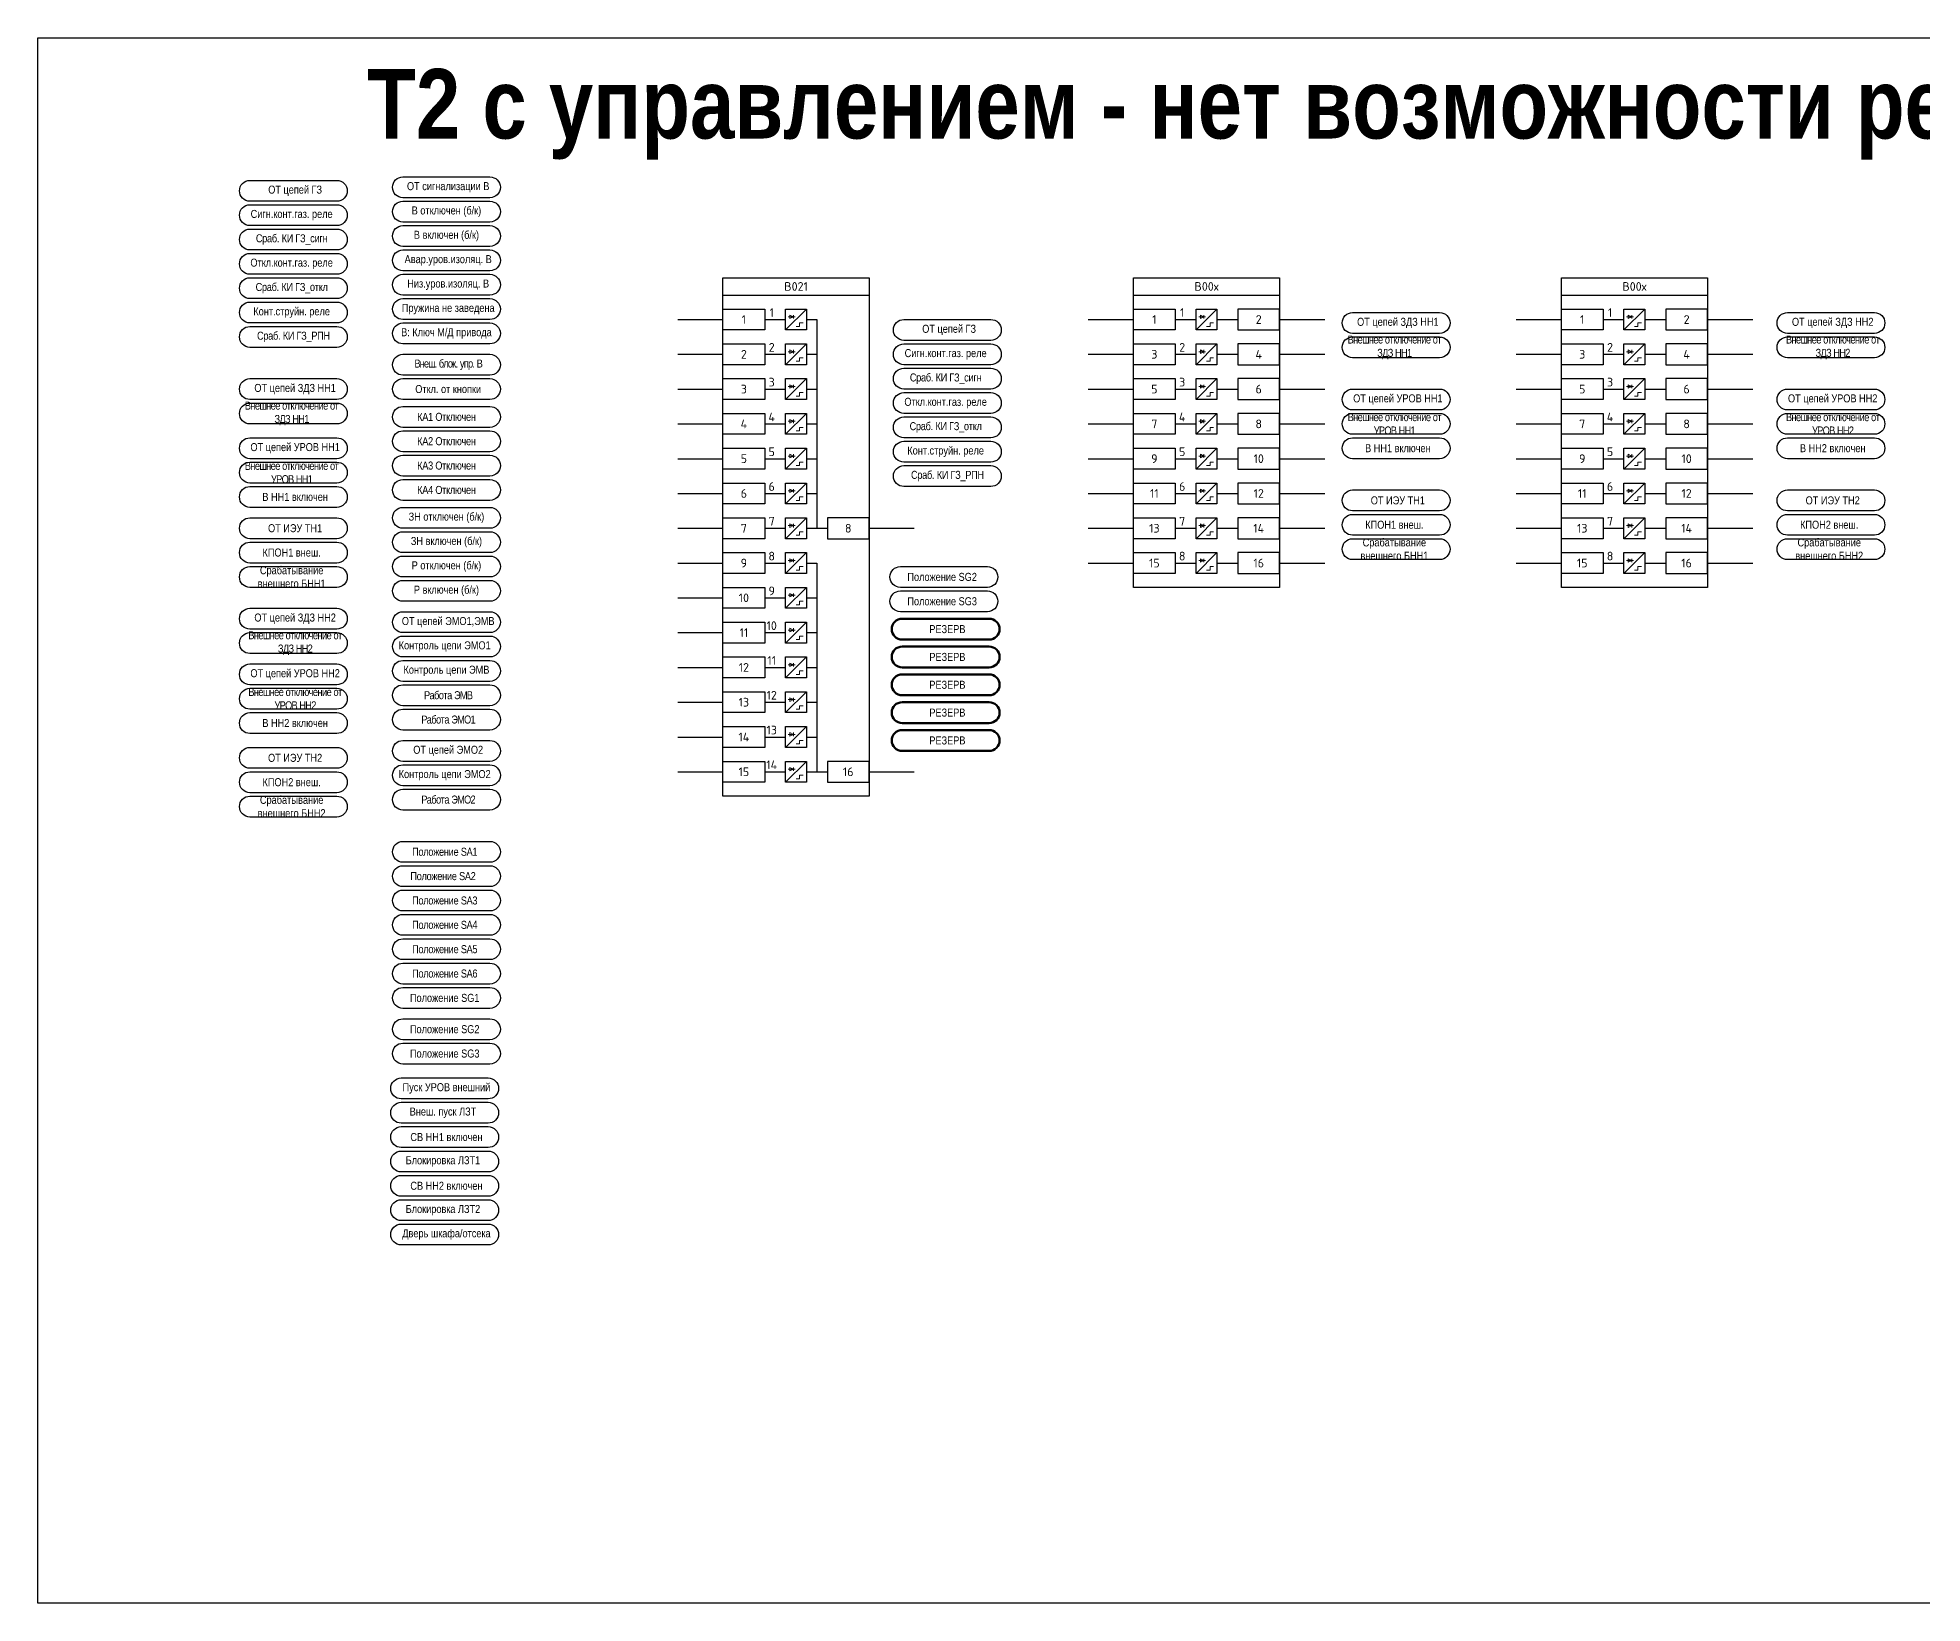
# Model space of a CAD drawing. Header units: millimetres. Extents: x 1413 to 4909, y -558 to 1412.
# Drawn here: x 3833 to 4375, y 962 to 1412 of the extents above; entities that cross this region are included whole.
import ezdxf
from ezdxf.enums import TextEntityAlignment as Align

# ---------------------------------------------------------------- set-up
doc = ezdxf.new("R2010")
doc.units = ezdxf.units.MM
doc.layers.add('_ОРЗ_0.3', color=7, linetype='Continuous', lineweight=30)
doc.layers.add('TEXT', color=7, linetype='Continuous', lineweight=25)
doc.layers.add('Основная', color=7, linetype='Continuous')
doc.styles.add('2.5_Gost_RD', font='ARIALN.TTF', dxfattribs={"height": 2.5})
doc.styles.add('2.5_ISOCPEUR', font='isocpeur.ttf', dxfattribs={"width": 0.9, "height": 2.5})
doc.styles.add('2.5_ISOCPEUR_1', font='isocpeur.ttf', dxfattribs={"height": 2.5})

# ---------------------------------------------------------------- blocks, each defined once
blk = doc.blocks.new('*U42')
at = {"layer": 'Основная', "color": 0}
for p, q in [((0, 0), (2, 0)), ((2, 0), (40, 0)), ((40, 0), (42, 0))]:
    blk.add_line(p, q, dxfattribs=at)
blk = doc.blocks.new('*U74')
at = {"lineweight": 13, "ltscale": 0.25}
blk.add_line((20.25, 1.25), (20.25, 0.25), dxfattribs=at)
for points in [[(0, 3), (12, 3), (12, -3), (0, -3)], [(18, 3), (24, 3), (24, -3), (18, -3)]]:
    blk.add_lwpolyline(points, close=True)
blk.add_lwpolyline([(20.25, 0.75), (19.25, 1.25), (19.25, 0.25), (20.25, 0.75)], dxfattribs=at)
at = {"lineweight": 13, "flags": 128}
for points in [[(19.5, 1.5, 0, 0, 0), (19.5, 2, 0.25, 0, 0), (19.5, 2.5, 0, 0, 0)], [(20, 1.5, 0, 0, 0), (20, 2, 0.25, 0, 0), (20, 2.5, 0, 0, 0)]]:
    blk.add_lwpolyline(points, format="xyseb", dxfattribs=at)
at = {"layer": 'Основная', "color": 0}
blk.add_line((12, 0), (18, 0), dxfattribs=at)
at = {"layer": 'Основная', "ltscale": 0.25}
blk.add_line((24, 3), (18, -3), dxfattribs=at)
at = {"layer": 'Основная', "color": 0, "lineweight": 13}
blk.add_line((18.75, 0.75), (20.75, 0.75), dxfattribs=at)
for p, q in [((21, -2), (22, -2)), ((22, -1), (23, -1)), ((22, -2), (22, -1))]:
    blk.add_line(p, q, dxfattribs=at).dxf.unprotected_set("ltscale", 0)
at = {"layer": 'Основная', "style": '2.5_ISOCPEUR'}
for tag, p in [('ОУ', (3, 6)), ('В', (6, 0)), ('K', (14, 2))]:
    blk.add_attdef(tag, text='', height=2.5, dxfattribs=at).set_placement(p, align=Align.MIDDLE_CENTER)
blk = doc.blocks.new('*U64')
blk.add_lwpolyline([(0, 3), (-12, 3), (-12, -3), (0, -3)], close=True)
at = {"layer": 'Основная', "style": '2.5_ISOCPEUR'}
for tag, p in [('ОУ', (-7, 10)), ('В', (-6, 0))]:
    blk.add_attdef(tag, text='', height=2.5, dxfattribs=at).set_placement(p, align=Align.MIDDLE_CENTER)

msp = doc.modelspace()

# ---------------------------------------------------------------- linework, layer by layer
at = {"ltscale": 100}
for p, q in [((4057, 1331), (4057, 1271)), ((4057, 1261), (4057, 1201))]:
    msp.add_line(p, q, dxfattribs=at)
at = {"color": 2, "ltscale": 100}
msp.add_lwpolyline([(3833, 1412), (4909, 1412), (4909, 962), (3833, 962)], close=True, dxfattribs=at)
for points in [[(3894, 1365, -1), (3894, 1371), (3919, 1371, -1), (3919, 1365)], [(3894, 1358, -1), (3894, 1364), (3919, 1364, -1), (3919, 1358)], [(3894, 1351, -1), (3894, 1357), (3919, 1357, -1), (3919, 1351)], [(3894, 1344, -1), (3894, 1350), (3919, 1350, -1), (3919, 1344)], [(3894, 1337, -1), (3894, 1343), (3919, 1343, -1), (3919, 1337)], [(3894, 1330, -1), (3894, 1336), (3919, 1336, -1), (3919, 1330)], [(3894, 1323, -1), (3894, 1329), (3919, 1329, -1), (3919, 1323)], [(4082, 1325, -1), (4082, 1331), (4107, 1331, -1), (4107, 1325)], [(4082, 1318, -1), (4082, 1324), (4107, 1324, -1), (4107, 1318)], [(4082, 1311, -1), (4082, 1317), (4107, 1317, -1), (4107, 1311)], [(4082, 1304, -1), (4082, 1310), (4107, 1310, -1), (4107, 1304)], [(4082, 1297, -1), (4082, 1303), (4107, 1303, -1), (4107, 1297)], [(4082, 1290, -1), (4082, 1296), (4107, 1296, -1), (4107, 1290)], [(4082, 1283, -1), (4082, 1289), (4107, 1289, -1), (4107, 1283)]]:
    msp.add_lwpolyline(points, format="xyb", close=True, dxfattribs=at)
at = {"color": 6, "ltscale": 100}
for points in [[(3938, 1366, -1), (3938, 1372), (3963, 1372, -1), (3963, 1366)], [(3938, 1359, -1), (3938, 1365), (3963, 1365, -1), (3963, 1359)], [(3938, 1352, -1), (3938, 1358), (3963, 1358, -1), (3963, 1352)], [(3938, 1345, -1), (3938, 1351), (3963, 1351, -1), (3963, 1345)], [(3938, 1338, -1), (3938, 1344), (3963, 1344, -1), (3963, 1338)], [(3938, 1331, -1), (3938, 1337), (3963, 1337, -1), (3963, 1331)], [(3938, 1324, -1), (3938, 1330), (3963, 1330, -1), (3963, 1324)], [(3938, 1315, -1), (3938, 1321), (3963, 1321, -1), (3963, 1315)], [(3938, 1308, -1), (3938, 1314), (3963, 1314, -1), (3963, 1308)], [(3938, 1300, -1), (3938, 1306), (3963, 1306, -1), (3963, 1300)], [(3938, 1293, -1), (3938, 1299), (3963, 1299, -1), (3963, 1293)], [(3938, 1286, -1), (3938, 1292), (3963, 1292, -1), (3963, 1286)], [(3938, 1279, -1), (3938, 1285), (3963, 1285, -1), (3963, 1279)], [(3938, 1271, -1), (3938, 1277), (3963, 1277, -1), (3963, 1271)], [(3938, 1264, -1), (3938, 1270), (3963, 1270, -1), (3963, 1264)], [(3938, 1257, -1), (3938, 1263), (3963, 1263, -1), (3963, 1257)], [(3938, 1250, -1), (3938, 1256), (3963, 1256, -1), (3963, 1250)]]:
    msp.add_lwpolyline(points, format="xyb", close=True, dxfattribs=at)
at = {"color": 3, "ltscale": 100}
for points in [[(4211, 1327, -1), (4211, 1333), (4236, 1333, -1), (4236, 1327)], [(4211, 1320, -1), (4211, 1326), (4236, 1326, -1), (4236, 1320)], [(3894, 1308, -1), (3894, 1314), (3919, 1314, -1), (3919, 1308)], [(3894, 1301, -1), (3894, 1307), (3919, 1307, -1), (3919, 1301)]]:
    msp.add_lwpolyline(points, format="xyb", close=True, dxfattribs=at)
at = {"color": 85, "ltscale": 100, "true_color": 0x58ba48}
for points in [[(4336, 1327, -1), (4336, 1333), (4361, 1333, -1), (4361, 1327)], [(4336, 1320, -1), (4336, 1326), (4361, 1326, -1), (4361, 1320)], [(3894, 1242, -1), (3894, 1248), (3919, 1248, -1), (3919, 1242)], [(3894, 1235, -1), (3894, 1241), (3919, 1241, -1), (3919, 1235)], [(3938, 1204, -1), (3938, 1210), (3963, 1210, -1), (3963, 1204)], [(3938, 1197, -1), (3938, 1203), (3963, 1203, -1), (3963, 1197)], [(3938, 1190, -1), (3938, 1196), (3963, 1196, -1), (3963, 1190)]]:
    msp.add_lwpolyline(points, format="xyb", close=True, dxfattribs=at)
at = {"ltscale": 100}
for points in [[(4017, 1331), (4030, 1331)], [(4054, 1331), (4057, 1331)], [(4135, 1331), (4148, 1331)], [(4172, 1331), (4178, 1331)], [(4190, 1331), (4203, 1331)], [(4258, 1331), (4271, 1331)], [(4295, 1331), (4301, 1331)], [(4313, 1331), (4326, 1331)], [(4017, 1321), (4030, 1321)], [(4054, 1321), (4057, 1321)], [(4135, 1321), (4148, 1321)], [(4172, 1321), (4178, 1321)], [(4190, 1321), (4203, 1321)], [(4258, 1321), (4271, 1321)], [(4295, 1321), (4301, 1321)], [(4313, 1321), (4326, 1321)], [(4017, 1311), (4030, 1311)], [(4054, 1311), (4057, 1311)], [(4135, 1311), (4148, 1311)], [(4172, 1311), (4178, 1311)], [(4190, 1311), (4203, 1311)], [(4258, 1311), (4271, 1311)], [(4295, 1311), (4301, 1311)], [(4313, 1311), (4326, 1311)], [(4017, 1301), (4030, 1301)], [(4054, 1301), (4057, 1301)], [(4135, 1301), (4148, 1301)], [(4172, 1301), (4178, 1301)], [(4190, 1301), (4203, 1301)], [(4258, 1301), (4271, 1301)], [(4295, 1301), (4301, 1301)], [(4313, 1301), (4326, 1301)], [(4017, 1291), (4030, 1291)], [(4054, 1291), (4057, 1291)], [(4135, 1291), (4148, 1291)], [(4172, 1291), (4178, 1291)], [(4190, 1291), (4203, 1291)], [(4258, 1291), (4271, 1291)], [(4295, 1291), (4301, 1291)], [(4313, 1291), (4326, 1291)], [(4017, 1281), (4030, 1281)], [(4054, 1281), (4057, 1281)], [(4135, 1281), (4148, 1281)], [(4172, 1281), (4178, 1281)], [(4190, 1281), (4203, 1281)], [(4258, 1281), (4271, 1281)], [(4295, 1281), (4301, 1281)], [(4313, 1281), (4326, 1281)], [(4017, 1271), (4030, 1271)], [(4054, 1271), (4060, 1271)], [(4072, 1271), (4085, 1271)], [(4135, 1271), (4148, 1271)], [(4172, 1271), (4178, 1271)], [(4190, 1271), (4203, 1271)], [(4258, 1271), (4271, 1271)], [(4295, 1271), (4301, 1271)], [(4313, 1271), (4326, 1271)], [(4017, 1261), (4030, 1261)], [(4054, 1261), (4057, 1261)], [(4135, 1261), (4148, 1261)], [(4172, 1261), (4178, 1261)], [(4190, 1261), (4203, 1261)], [(4258, 1261), (4271, 1261)], [(4295, 1261), (4301, 1261)], [(4313, 1261), (4326, 1261)], [(4017, 1251), (4030, 1251)], [(4054, 1251), (4057, 1251)], [(4017, 1241), (4030, 1241)], [(4054, 1241), (4057, 1241)], [(4017, 1231), (4030, 1231)], [(4054, 1231), (4057, 1231)], [(4017, 1221), (4030, 1221)], [(4054, 1221), (4057, 1221)], [(4017, 1211), (4030, 1211)], [(4054, 1211), (4057, 1211)], [(4017, 1201), (4030, 1201)], [(4054, 1201), (4057, 1201)], [(4054, 1201), (4060, 1201)], [(4072, 1201), (4085, 1201)]]:
    msp.add_lwpolyline(points, dxfattribs=at)
at = {"color": 4, "ltscale": 100}
for points in [[(4211, 1305, -1), (4211, 1311), (4236, 1311, -1), (4236, 1305)], [(4211, 1298, -1), (4211, 1304), (4236, 1304, -1), (4236, 1298)], [(3894, 1291, -1), (3894, 1297), (3919, 1297, -1), (3919, 1291)], [(4211, 1291, -1), (4211, 1297), (4236, 1297, -1), (4236, 1291)], [(3894, 1284, -1), (3894, 1290), (3919, 1290, -1), (3919, 1284)], [(3894, 1277, -1), (3894, 1283), (3919, 1283, -1), (3919, 1277)]]:
    msp.add_lwpolyline(points, format="xyb", close=True, dxfattribs=at)
at = {"color": 152, "ltscale": 100, "true_color": 0x2776bb}
for points in [[(4336, 1305, -1), (4336, 1311), (4361, 1311, -1), (4361, 1305)], [(4336, 1298, -1), (4336, 1304), (4361, 1304, -1), (4361, 1298)], [(4336, 1291, -1), (4336, 1297), (4361, 1297, -1), (4361, 1291)], [(3894, 1226, -1), (3894, 1232), (3919, 1232, -1), (3919, 1226)], [(3894, 1219, -1), (3894, 1225), (3919, 1225, -1), (3919, 1219)], [(3894, 1212, -1), (3894, 1218), (3919, 1218, -1), (3919, 1212)]]:
    msp.add_lwpolyline(points, format="xyb", close=True, dxfattribs=at)
at = {"color": 5, "ltscale": 100}
for points in [[(4211, 1276, -1), (4211, 1282), (4236, 1282, -1), (4236, 1276)], [(3894, 1268, -1), (3894, 1274), (3919, 1274, -1), (3919, 1268)], [(4211, 1269, -1), (4211, 1275), (4236, 1275, -1), (4236, 1269)], [(4211, 1262, -1), (4211, 1268), (4236, 1268, -1), (4236, 1262)], [(3894, 1261, -1), (3894, 1267), (3919, 1267, -1), (3919, 1261)], [(3894, 1254, -1), (3894, 1260), (3919, 1260, -1), (3919, 1254)]]:
    msp.add_lwpolyline(points, format="xyb", close=True, dxfattribs=at)
at = {"color": 162, "ltscale": 100, "true_color": 0x2234e6}
for points in [[(4336, 1276, -1), (4336, 1282), (4361, 1282, -1), (4361, 1276)], [(4336, 1269, -1), (4336, 1275), (4361, 1275, -1), (4361, 1269)], [(4336, 1262, -1), (4336, 1268), (4361, 1268, -1), (4361, 1262)], [(3894, 1202, -1), (3894, 1208), (3919, 1208, -1), (3919, 1202)], [(3894, 1195, -1), (3894, 1201), (3919, 1201, -1), (3919, 1195)], [(3894, 1188, -1), (3894, 1194), (3919, 1194, -1), (3919, 1188)]]:
    msp.add_lwpolyline(points, format="xyb", close=True, dxfattribs=at)
at = {"ltscale": 100}
for points in [[(4081, 1254, -1), (4081, 1260), (4106, 1260, -1), (4106, 1254)], [(4081, 1247, -1), (4081, 1253), (4106, 1253, -1), (4106, 1247)], [(3938, 1175, -1), (3938, 1181), (3963, 1181, -1), (3963, 1175)], [(3938, 1168, -1), (3938, 1174), (3963, 1174, -1), (3963, 1168)], [(3938, 1161, -1), (3938, 1167), (3963, 1167, -1), (3963, 1161)], [(3938, 1154, -1), (3938, 1160), (3963, 1160, -1), (3963, 1154)], [(3938, 1147, -1), (3938, 1153), (3963, 1153, -1), (3963, 1147)], [(3938, 1140, -1), (3938, 1146), (3963, 1146, -1), (3963, 1140)], [(3938, 1133, -1), (3938, 1139), (3963, 1139, -1), (3963, 1133)], [(3938, 1124, -1), (3938, 1130), (3963, 1130, -1), (3963, 1124)], [(3938, 1117, -1), (3938, 1123), (3963, 1123, -1), (3963, 1117)], [(3937.5, 1107, -1), (3937.5, 1113), (3962.5, 1113, -1), (3962.5, 1107)], [(3937.5, 1100, -1), (3937.5, 1106), (3962.5, 1106, -1), (3962.5, 1100)], [(3937.5, 1093, -1), (3937.5, 1099), (3962.5, 1099, -1), (3962.5, 1093)], [(3937.5, 1086, -1), (3937.5, 1092), (3962.5, 1092, -1), (3962.5, 1086)], [(3937.5, 1079, -1), (3937.5, 1085), (3962.5, 1085, -1), (3962.5, 1079)], [(3937.5, 1072, -1), (3937.5, 1078), (3962.5, 1078, -1), (3962.5, 1072)], [(3937.5, 1065, -1), (3937.5, 1071), (3962.5, 1071, -1), (3962.5, 1065)]]:
    msp.add_lwpolyline(points, format="xyb", close=True, dxfattribs=at)
at = {"color": 30, "ltscale": 100, "true_color": 0xf26722}
for points in [[(3938, 1241, -1), (3938, 1247), (3963, 1247, -1), (3963, 1241)], [(3938, 1234, -1), (3938, 1240), (3963, 1240, -1), (3963, 1234)], [(3938, 1227, -1), (3938, 1233), (3963, 1233, -1), (3963, 1227)], [(3938, 1220, -1), (3938, 1226), (3963, 1226, -1), (3963, 1220)], [(3938, 1213, -1), (3938, 1219), (3963, 1219, -1), (3963, 1213)]]:
    msp.add_lwpolyline(points, format="xyb", close=True, dxfattribs=at)
at = {"lineweight": 50, "ltscale": 100}
for points in [[(4081.5, 1239, -1), (4081.5, 1245), (4106.5, 1245, -1), (4106.5, 1239)], [(4081.5, 1231, -1), (4081.5, 1237), (4106.5, 1237, -1), (4106.5, 1231)], [(4081.5, 1223, -1), (4081.5, 1229), (4106.5, 1229, -1), (4106.5, 1223)], [(4081.5, 1215, -1), (4081.5, 1221), (4106.5, 1221, -1), (4106.5, 1215)], [(4081.5, 1207, -1), (4081.5, 1213), (4106.5, 1213, -1), (4106.5, 1207)]]:
    msp.add_lwpolyline(points, format="xyb", close=True, dxfattribs=at)
at = {"layer": '_ОРЗ_0.3', "ltscale": 100}
for points in [[(4030, 1343), (4072, 1343), (4072, 1194), (4030, 1194)], [(4148, 1343), (4190, 1343), (4190, 1254), (4148, 1254)], [(4271, 1343), (4313, 1343), (4313, 1254), (4271, 1254)]]:
    msp.add_lwpolyline(points, close=True, dxfattribs=at)

# ---------------------------------------------------------------- block references
at = {"ltscale": 0.25}
for p in [(4030, 1338), (4148, 1338), (4271, 1338)]:
    msp.add_blockref('*U42', p, dxfattribs=at)
at = {"layer": '_ОРЗ_0.3', "ltscale": 0.25}
ref = msp.add_blockref('*U74', (4030, 1331), dxfattribs=at)
ref.add_attrib('В', '1', dxfattribs={"layer": 'Основная', "height": 2.5, "style": '2.5_ISOCPEUR'}).set_placement((4036, 1331), align=Align.MIDDLE_CENTER)
ref.add_attrib('K', '1', dxfattribs={"layer": 'Основная', "height": 2.5, "style": '2.5_ISOCPEUR'}).set_placement((4044, 1333), align=Align.MIDDLE_CENTER)
ref = msp.add_blockref('*U74', (4148, 1331), dxfattribs=at)
ref.add_attrib('В', '1', dxfattribs={"layer": 'Основная', "height": 2.5, "style": '2.5_ISOCPEUR'}).set_placement((4154, 1331), align=Align.MIDDLE_CENTER)
ref.add_attrib('K', '1', dxfattribs={"layer": 'Основная', "height": 2.5, "style": '2.5_ISOCPEUR'}).set_placement((4162, 1333), align=Align.MIDDLE_CENTER)
ref = msp.add_blockref('*U64', (4190, 1331), dxfattribs=at)
ref.add_attrib('В', '2', dxfattribs={"layer": 'Основная', "height": 2.5, "style": '2.5_ISOCPEUR'}).set_placement((4184, 1331), align=Align.MIDDLE_CENTER)
ref = msp.add_blockref('*U74', (4271, 1331), dxfattribs=at)
ref.add_attrib('В', '1', dxfattribs={"layer": 'Основная', "height": 2.5, "style": '2.5_ISOCPEUR'}).set_placement((4277, 1331), align=Align.MIDDLE_CENTER)
ref.add_attrib('K', '1', dxfattribs={"layer": 'Основная', "height": 2.5, "style": '2.5_ISOCPEUR'}).set_placement((4285, 1333), align=Align.MIDDLE_CENTER)
ref = msp.add_blockref('*U64', (4313, 1331), dxfattribs=at)
ref.add_attrib('В', '2', dxfattribs={"layer": 'Основная', "height": 2.5, "style": '2.5_ISOCPEUR'}).set_placement((4307, 1331), align=Align.MIDDLE_CENTER)
ref = msp.add_blockref('*U74', (4030, 1321), dxfattribs=at)
ref.add_attrib('В', '2', dxfattribs={"layer": 'Основная', "height": 2.5, "style": '2.5_ISOCPEUR'}).set_placement((4036, 1321), align=Align.MIDDLE_CENTER)
ref.add_attrib('K', '2', dxfattribs={"layer": 'Основная', "height": 2.5, "style": '2.5_ISOCPEUR'}).set_placement((4044, 1323), align=Align.MIDDLE_CENTER)
ref = msp.add_blockref('*U74', (4148, 1321), dxfattribs=at)
ref.add_attrib('В', '3', dxfattribs={"layer": 'Основная', "height": 2.5, "style": '2.5_ISOCPEUR'}).set_placement((4154, 1321), align=Align.MIDDLE_CENTER)
ref.add_attrib('K', '2', dxfattribs={"layer": 'Основная', "height": 2.5, "style": '2.5_ISOCPEUR'}).set_placement((4162, 1323), align=Align.MIDDLE_CENTER)
ref = msp.add_blockref('*U64', (4190, 1321), dxfattribs=at)
ref.add_attrib('В', '4', dxfattribs={"layer": 'Основная', "height": 2.5, "style": '2.5_ISOCPEUR'}).set_placement((4184, 1321), align=Align.MIDDLE_CENTER)
ref = msp.add_blockref('*U74', (4271, 1321), dxfattribs=at)
ref.add_attrib('В', '3', dxfattribs={"layer": 'Основная', "height": 2.5, "style": '2.5_ISOCPEUR'}).set_placement((4277, 1321), align=Align.MIDDLE_CENTER)
ref.add_attrib('K', '2', dxfattribs={"layer": 'Основная', "height": 2.5, "style": '2.5_ISOCPEUR'}).set_placement((4285, 1323), align=Align.MIDDLE_CENTER)
ref = msp.add_blockref('*U64', (4313, 1321), dxfattribs=at)
ref.add_attrib('В', '4', dxfattribs={"layer": 'Основная', "height": 2.5, "style": '2.5_ISOCPEUR'}).set_placement((4307, 1321), align=Align.MIDDLE_CENTER)
ref = msp.add_blockref('*U74', (4030, 1311), dxfattribs=at)
ref.add_attrib('В', '3', dxfattribs={"layer": 'Основная', "height": 2.5, "style": '2.5_ISOCPEUR'}).set_placement((4036, 1311), align=Align.MIDDLE_CENTER)
ref.add_attrib('K', '3', dxfattribs={"layer": 'Основная', "height": 2.5, "style": '2.5_ISOCPEUR'}).set_placement((4044, 1313), align=Align.MIDDLE_CENTER)
ref = msp.add_blockref('*U74', (4148, 1311), dxfattribs=at)
ref.add_attrib('В', '5', dxfattribs={"layer": 'Основная', "height": 2.5, "style": '2.5_ISOCPEUR'}).set_placement((4154, 1311), align=Align.MIDDLE_CENTER)
ref.add_attrib('K', '3', dxfattribs={"layer": 'Основная', "height": 2.5, "style": '2.5_ISOCPEUR'}).set_placement((4162, 1313), align=Align.MIDDLE_CENTER)
ref = msp.add_blockref('*U64', (4190, 1311), dxfattribs=at)
ref.add_attrib('В', '6', dxfattribs={"layer": 'Основная', "height": 2.5, "style": '2.5_ISOCPEUR'}).set_placement((4184, 1311), align=Align.MIDDLE_CENTER)
ref = msp.add_blockref('*U74', (4271, 1311), dxfattribs=at)
ref.add_attrib('В', '5', dxfattribs={"layer": 'Основная', "height": 2.5, "style": '2.5_ISOCPEUR'}).set_placement((4277, 1311), align=Align.MIDDLE_CENTER)
ref.add_attrib('K', '3', dxfattribs={"layer": 'Основная', "height": 2.5, "style": '2.5_ISOCPEUR'}).set_placement((4285, 1313), align=Align.MIDDLE_CENTER)
ref = msp.add_blockref('*U64', (4313, 1311), dxfattribs=at)
ref.add_attrib('В', '6', dxfattribs={"layer": 'Основная', "height": 2.5, "style": '2.5_ISOCPEUR'}).set_placement((4307, 1311), align=Align.MIDDLE_CENTER)
ref = msp.add_blockref('*U74', (4030, 1301), dxfattribs=at)
ref.add_attrib('В', '4', dxfattribs={"layer": 'Основная', "height": 2.5, "style": '2.5_ISOCPEUR'}).set_placement((4036, 1301), align=Align.MIDDLE_CENTER)
ref.add_attrib('K', '4', dxfattribs={"layer": 'Основная', "height": 2.5, "style": '2.5_ISOCPEUR'}).set_placement((4044, 1303), align=Align.MIDDLE_CENTER)
ref = msp.add_blockref('*U74', (4148, 1301), dxfattribs=at)
ref.add_attrib('В', '7', dxfattribs={"layer": 'Основная', "height": 2.5, "style": '2.5_ISOCPEUR'}).set_placement((4154, 1301), align=Align.MIDDLE_CENTER)
ref.add_attrib('K', '4', dxfattribs={"layer": 'Основная', "height": 2.5, "style": '2.5_ISOCPEUR'}).set_placement((4162, 1303), align=Align.MIDDLE_CENTER)
ref = msp.add_blockref('*U64', (4190, 1301), dxfattribs=at)
ref.add_attrib('В', '8', dxfattribs={"layer": 'Основная', "height": 2.5, "style": '2.5_ISOCPEUR'}).set_placement((4184, 1301), align=Align.MIDDLE_CENTER)
ref = msp.add_blockref('*U74', (4271, 1301), dxfattribs=at)
ref.add_attrib('В', '7', dxfattribs={"layer": 'Основная', "height": 2.5, "style": '2.5_ISOCPEUR'}).set_placement((4277, 1301), align=Align.MIDDLE_CENTER)
ref.add_attrib('K', '4', dxfattribs={"layer": 'Основная', "height": 2.5, "style": '2.5_ISOCPEUR'}).set_placement((4285, 1303), align=Align.MIDDLE_CENTER)
ref = msp.add_blockref('*U64', (4313, 1301), dxfattribs=at)
ref.add_attrib('В', '8', dxfattribs={"layer": 'Основная', "height": 2.5, "style": '2.5_ISOCPEUR'}).set_placement((4307, 1301), align=Align.MIDDLE_CENTER)
ref = msp.add_blockref('*U74', (4030, 1291), dxfattribs=at)
ref.add_attrib('В', '5', dxfattribs={"layer": 'Основная', "height": 2.5, "style": '2.5_ISOCPEUR'}).set_placement((4036, 1291), align=Align.MIDDLE_CENTER)
ref.add_attrib('K', '5', dxfattribs={"layer": 'Основная', "height": 2.5, "style": '2.5_ISOCPEUR'}).set_placement((4044, 1293), align=Align.MIDDLE_CENTER)
ref = msp.add_blockref('*U74', (4148, 1291), dxfattribs=at)
ref.add_attrib('В', '9', dxfattribs={"layer": 'Основная', "height": 2.5, "style": '2.5_ISOCPEUR'}).set_placement((4154, 1291), align=Align.MIDDLE_CENTER)
ref.add_attrib('K', '5', dxfattribs={"layer": 'Основная', "height": 2.5, "style": '2.5_ISOCPEUR'}).set_placement((4162, 1293), align=Align.MIDDLE_CENTER)
ref = msp.add_blockref('*U64', (4190, 1291), dxfattribs=at)
ref.add_attrib('В', '10', dxfattribs={"layer": 'Основная', "height": 2.5, "style": '2.5_ISOCPEUR'}).set_placement((4184, 1291), align=Align.MIDDLE_CENTER)
ref = msp.add_blockref('*U74', (4271, 1291), dxfattribs=at)
ref.add_attrib('В', '9', dxfattribs={"layer": 'Основная', "height": 2.5, "style": '2.5_ISOCPEUR'}).set_placement((4277, 1291), align=Align.MIDDLE_CENTER)
ref.add_attrib('K', '5', dxfattribs={"layer": 'Основная', "height": 2.5, "style": '2.5_ISOCPEUR'}).set_placement((4285, 1293), align=Align.MIDDLE_CENTER)
ref = msp.add_blockref('*U64', (4313, 1291), dxfattribs=at)
ref.add_attrib('В', '10', dxfattribs={"layer": 'Основная', "height": 2.5, "style": '2.5_ISOCPEUR'}).set_placement((4307, 1291), align=Align.MIDDLE_CENTER)
ref = msp.add_blockref('*U74', (4030, 1281), dxfattribs=at)
ref.add_attrib('В', '6', dxfattribs={"layer": 'Основная', "height": 2.5, "style": '2.5_ISOCPEUR'}).set_placement((4036, 1281), align=Align.MIDDLE_CENTER)
ref.add_attrib('K', '6', dxfattribs={"layer": 'Основная', "height": 2.5, "style": '2.5_ISOCPEUR'}).set_placement((4044, 1283), align=Align.MIDDLE_CENTER)
ref = msp.add_blockref('*U74', (4148, 1281), dxfattribs=at)
ref.add_attrib('В', '11', dxfattribs={"layer": 'Основная', "height": 2.5, "style": '2.5_ISOCPEUR'}).set_placement((4154, 1281), align=Align.MIDDLE_CENTER)
ref.add_attrib('K', '6', dxfattribs={"layer": 'Основная', "height": 2.5, "style": '2.5_ISOCPEUR'}).set_placement((4162, 1283), align=Align.MIDDLE_CENTER)
ref = msp.add_blockref('*U64', (4190, 1281), dxfattribs=at)
ref.add_attrib('В', '12', dxfattribs={"layer": 'Основная', "height": 2.5, "style": '2.5_ISOCPEUR'}).set_placement((4184, 1281), align=Align.MIDDLE_CENTER)
ref = msp.add_blockref('*U74', (4271, 1281), dxfattribs=at)
ref.add_attrib('В', '11', dxfattribs={"layer": 'Основная', "height": 2.5, "style": '2.5_ISOCPEUR'}).set_placement((4277, 1281), align=Align.MIDDLE_CENTER)
ref.add_attrib('K', '6', dxfattribs={"layer": 'Основная', "height": 2.5, "style": '2.5_ISOCPEUR'}).set_placement((4285, 1283), align=Align.MIDDLE_CENTER)
ref = msp.add_blockref('*U64', (4313, 1281), dxfattribs=at)
ref.add_attrib('В', '12', dxfattribs={"layer": 'Основная', "height": 2.5, "style": '2.5_ISOCPEUR'}).set_placement((4307, 1281), align=Align.MIDDLE_CENTER)
ref = msp.add_blockref('*U74', (4030, 1271), dxfattribs=at)
ref.add_attrib('В', '7', dxfattribs={"layer": 'Основная', "height": 2.5, "style": '2.5_ISOCPEUR'}).set_placement((4036, 1271), align=Align.MIDDLE_CENTER)
ref.add_attrib('K', '7', dxfattribs={"layer": 'Основная', "height": 2.5, "style": '2.5_ISOCPEUR'}).set_placement((4044, 1273), align=Align.MIDDLE_CENTER)
ref = msp.add_blockref('*U64', (4072, 1271), dxfattribs=at)
ref.add_attrib('В', '8', dxfattribs={"layer": 'Основная', "height": 2.5, "style": '2.5_ISOCPEUR'}).set_placement((4066, 1271), align=Align.MIDDLE_CENTER)
ref = msp.add_blockref('*U74', (4148, 1271), dxfattribs=at)
ref.add_attrib('В', '13', dxfattribs={"layer": 'Основная', "height": 2.5, "style": '2.5_ISOCPEUR'}).set_placement((4154, 1271), align=Align.MIDDLE_CENTER)
ref.add_attrib('K', '7', dxfattribs={"layer": 'Основная', "height": 2.5, "style": '2.5_ISOCPEUR'}).set_placement((4162, 1273), align=Align.MIDDLE_CENTER)
ref = msp.add_blockref('*U64', (4190, 1271), dxfattribs=at)
ref.add_attrib('В', '14', dxfattribs={"layer": 'Основная', "height": 2.5, "style": '2.5_ISOCPEUR'}).set_placement((4184, 1271), align=Align.MIDDLE_CENTER)
ref = msp.add_blockref('*U74', (4271, 1271), dxfattribs=at)
ref.add_attrib('В', '13', dxfattribs={"layer": 'Основная', "height": 2.5, "style": '2.5_ISOCPEUR'}).set_placement((4277, 1271), align=Align.MIDDLE_CENTER)
ref.add_attrib('K', '7', dxfattribs={"layer": 'Основная', "height": 2.5, "style": '2.5_ISOCPEUR'}).set_placement((4285, 1273), align=Align.MIDDLE_CENTER)
ref = msp.add_blockref('*U64', (4313, 1271), dxfattribs=at)
ref.add_attrib('В', '14', dxfattribs={"layer": 'Основная', "height": 2.5, "style": '2.5_ISOCPEUR'}).set_placement((4307, 1271), align=Align.MIDDLE_CENTER)
ref = msp.add_blockref('*U74', (4030, 1261), dxfattribs=at)
ref.add_attrib('В', '9', dxfattribs={"layer": 'Основная', "height": 2.5, "style": '2.5_ISOCPEUR'}).set_placement((4036, 1261), align=Align.MIDDLE_CENTER)
ref.add_attrib('K', '8', dxfattribs={"layer": 'Основная', "height": 2.5, "style": '2.5_ISOCPEUR'}).set_placement((4044, 1263), align=Align.MIDDLE_CENTER)
ref = msp.add_blockref('*U74', (4148, 1261), dxfattribs=at)
ref.add_attrib('В', '15', dxfattribs={"layer": 'Основная', "height": 2.5, "style": '2.5_ISOCPEUR'}).set_placement((4154, 1261), align=Align.MIDDLE_CENTER)
ref.add_attrib('K', '8', dxfattribs={"layer": 'Основная', "height": 2.5, "style": '2.5_ISOCPEUR'}).set_placement((4162, 1263), align=Align.MIDDLE_CENTER)
ref = msp.add_blockref('*U64', (4190, 1261), dxfattribs=at)
ref.add_attrib('В', '16', dxfattribs={"layer": 'Основная', "height": 2.5, "style": '2.5_ISOCPEUR'}).set_placement((4184, 1261), align=Align.MIDDLE_CENTER)
ref = msp.add_blockref('*U74', (4271, 1261), dxfattribs=at)
ref.add_attrib('В', '15', dxfattribs={"layer": 'Основная', "height": 2.5, "style": '2.5_ISOCPEUR'}).set_placement((4277, 1261), align=Align.MIDDLE_CENTER)
ref.add_attrib('K', '8', dxfattribs={"layer": 'Основная', "height": 2.5, "style": '2.5_ISOCPEUR'}).set_placement((4285, 1263), align=Align.MIDDLE_CENTER)
ref = msp.add_blockref('*U64', (4313, 1261), dxfattribs=at)
ref.add_attrib('В', '16', dxfattribs={"layer": 'Основная', "height": 2.5, "style": '2.5_ISOCPEUR'}).set_placement((4307, 1261), align=Align.MIDDLE_CENTER)
ref = msp.add_blockref('*U74', (4030, 1251), dxfattribs=at)
ref.add_attrib('В', '10', dxfattribs={"layer": 'Основная', "height": 2.5, "style": '2.5_ISOCPEUR'}).set_placement((4036, 1251), align=Align.MIDDLE_CENTER)
ref.add_attrib('K', '9', dxfattribs={"layer": 'Основная', "height": 2.5, "style": '2.5_ISOCPEUR'}).set_placement((4044, 1253), align=Align.MIDDLE_CENTER)
ref = msp.add_blockref('*U74', (4030, 1241), dxfattribs=at)
ref.add_attrib('В', '11', dxfattribs={"layer": 'Основная', "height": 2.5, "style": '2.5_ISOCPEUR'}).set_placement((4036, 1241), align=Align.MIDDLE_CENTER)
ref.add_attrib('K', '10', dxfattribs={"layer": 'Основная', "height": 2.5, "style": '2.5_ISOCPEUR'}).set_placement((4044, 1243), align=Align.MIDDLE_CENTER)
ref = msp.add_blockref('*U74', (4030, 1231), dxfattribs=at)
ref.add_attrib('В', '12', dxfattribs={"layer": 'Основная', "height": 2.5, "style": '2.5_ISOCPEUR'}).set_placement((4036, 1231), align=Align.MIDDLE_CENTER)
ref.add_attrib('K', '11', dxfattribs={"layer": 'Основная', "height": 2.5, "style": '2.5_ISOCPEUR'}).set_placement((4044, 1233), align=Align.MIDDLE_CENTER)
ref = msp.add_blockref('*U74', (4030, 1221), dxfattribs=at)
ref.add_attrib('В', '13', dxfattribs={"layer": 'Основная', "height": 2.5, "style": '2.5_ISOCPEUR'}).set_placement((4036, 1221), align=Align.MIDDLE_CENTER)
ref.add_attrib('K', '12', dxfattribs={"layer": 'Основная', "height": 2.5, "style": '2.5_ISOCPEUR'}).set_placement((4044, 1223), align=Align.MIDDLE_CENTER)
ref = msp.add_blockref('*U74', (4030, 1211), dxfattribs=at)
ref.add_attrib('В', '14', dxfattribs={"layer": 'Основная', "height": 2.5, "style": '2.5_ISOCPEUR'}).set_placement((4036, 1211), align=Align.MIDDLE_CENTER)
ref.add_attrib('K', '13', dxfattribs={"layer": 'Основная', "height": 2.5, "style": '2.5_ISOCPEUR'}).set_placement((4044, 1213), align=Align.MIDDLE_CENTER)
ref = msp.add_blockref('*U74', (4030, 1201), dxfattribs=at)
ref.add_attrib('В', '15', dxfattribs={"layer": 'Основная', "height": 2.5, "style": '2.5_ISOCPEUR'}).set_placement((4036, 1201), align=Align.MIDDLE_CENTER)
ref.add_attrib('K', '14', dxfattribs={"layer": 'Основная', "height": 2.5, "style": '2.5_ISOCPEUR'}).set_placement((4044, 1203), align=Align.MIDDLE_CENTER)
ref = msp.add_blockref('*U64', (4072, 1201), dxfattribs=at)
ref.add_attrib('В', '16', dxfattribs={"layer": 'Основная', "height": 2.5, "style": '2.5_ISOCPEUR'}).set_placement((4066, 1201), align=Align.MIDDLE_CENTER)

# ---------------------------------------------------------------- texts
at = {"ltscale": 100, "attachment_point": 5, "style": '2.5_Gost_RD'}
for s, insert, char_height, width in [('{\\fArial Narrow|b1|i0|c204|p34;Т2 с управлением - нет возможности реализовать в конструктиве 10 плат}', (4350, 1390), 20, 1350), ('\\A1;Конт.струйн. реле', (3906, 1333), 2.3, 31), ('\\A1;{\\T0.95;Сраб. КИ ГЗ_РПН}', (3906.5, 1326), 2.3, 31), ('ОТ цепей ЗДЗ НН1', (4224, 1330), 2.3, 31), ('ОТ цепей ЗДЗ НН2', (4349, 1330), 2.3, 31), ('{\\T0.9;Внешнее отключение от ЗДЗ НН1}', (4223, 1323), 2.3, 31), ('{\\T0.9;Внешнее отключение от ЗДЗ НН2}', (4349, 1323), 2.3, 31), ('ОТ цепей ЗДЗ НН1', (3907, 1311), 2.3, 31), ('{\\T0.9;Внешнее отключение от ЗДЗ НН1}', (3906, 1304), 2.3, 31), ('ОТ цепей УРОВ НН1', (4224, 1308), 2.3, 31), ('ОТ цепей УРОВ НН2', (4349, 1308), 2.3, 31), ('{\\T0.9;Внешнее отключение от УРОВ НН1}', (4223, 1301), 2.3, 31), ('{\\T0.9;Внешнее отключение от УРОВ НН2}', (4349, 1301), 2.3, 31), ('ОТ цепей УРОВ НН1', (3907, 1294), 2.3, 31), ('В НН1 включен', (4224, 1294), 2.3, 28), ('В НН2 включен', (4349, 1294), 2.3, 28), ('{\\T0.9;Внешнее отключение от УРОВ НН1}', (3906, 1287), 2.3, 31), ('\\A1;Конт.струйн. реле', (4094, 1293), 2.3, 31), ('\\A1;{\\T0.95;Сраб. КИ ГЗ_РПН}', (4094.5, 1286), 2.3, 31), ('В НН1 включен', (3907, 1280), 2.3, 28), ('ОТ ИЭУ ТН1', (4224, 1279), 2.3, 31), ('ОТ ИЭУ ТН2', (4349, 1279), 2.3, 31), ('ЗН отключен (б/к)', (3950.5, 1274), 2.3, 31), ('КПОН1 внеш.', (4223, 1272), 2.3, 31), ('КПОН2 внеш.', (4348, 1272), 2.3, 31), ('ОТ ИЭУ ТН1', (3907, 1271), 2.3, 31), ('ЗН включен (б/к)', (3950.5, 1267), 2.3, 31), ('Срабатывание внешнего БНН1', (4223, 1265), 2.3, 27.9711), ('Срабатывание внешнего БНН2', (4348, 1265), 2.3, 27.9711), ('КПОН1 внеш.', (3906, 1264), 2.3, 31), ('Срабатывание внешнего БНН1', (3906, 1257), 2.3, 27.9711), ('Р отключен (б/к)', (3950.5, 1260), 2.3, 31), ('Р включен (б/к)', (3950.5, 1253), 2.3, 31), ('ОТ цепей ЗДЗ НН2', (3907, 1245), 2.3, 31), ('{\\T0.9;Внешнее отключение от ЗДЗ НН2}', (3907, 1238), 2.3, 31), ('ОТ цепей УРОВ НН2', (3907, 1229), 2.3, 31), ('{\\T0.9;Внешнее отключение от УРОВ НН2}', (3907, 1222), 2.3, 31), ('В НН2 включен', (3907, 1215), 2.3, 28), ('ОТ ИЭУ ТН2', (3907, 1205), 2.3, 31), ('КПОН2 внеш.', (3906, 1198), 2.3, 31), ('Срабатывание внешнего БНН2', (3906, 1191), 2.3, 27.9711), ('Пуск УРОВ внешний', (3950.5, 1110), 2.3, 31), ('СВ НН1 включен', (3950.5, 1096), 2.3, 31), ('СВ НН2 включен', (3950.5, 1082), 2.3, 31)]:
    msp.add_mtext(s, dxfattribs=dict(at, insert=insert, char_height=char_height, width=width))
at = {"color": 6, "ltscale": 100, "insert": (3951, 1369), "char_height": 2.3, "width": 31, "attachment_point": 5, "style": '2.5_Gost_RD'}
msp.add_mtext('ОТ сигнализации В', dxfattribs=at)
at = {"ltscale": 0.25, "char_height": 2.5, "width": 42, "attachment_point": 5, "style": '2.5_ISOCPEUR_1'}
for s, insert in [('B021', (4051, 1340.5)), ('B00х', (4169, 1340.5)), ('B00х', (4292, 1340.5))]:
    msp.add_mtext(s, dxfattribs=dict(at, insert=insert))
at = {"layer": 'TEXT', "ltscale": 100, "char_height": 2.3, "attachment_point": 5, "style": '2.5_Gost_RD'}
for s, insert, width in [('ОТ цепей ГЗ', (3907, 1368), 31), ('\\A1;Сигн.конт.газ. реле', (3906, 1361), 31), ('В отключен (б/к)', (3950.5, 1362), 31), ('\\A1;{\\T0.95;Сраб. КИ ГЗ_сигн}', (3906, 1354), 31), ('В включен (б/к)', (3950.5, 1355), 31), ('Авар.уров.изоляц. В', (3951, 1348), 31), ('\\A1;Откл.конт.газ. реле', (3906, 1347), 31), ('\\A1;{\\T0.95;Сраб. КИ ГЗ_откл}', (3906, 1340), 31), ('Низ.уров.изоляц. В', (3951, 1341), 31), ('Пружина не заведена', (3951, 1334), 31), ('В: Ключ М/Д привода', (3950.5, 1327), 31), ('ОТ цепей ГЗ', (4095, 1328), 31), ('\\A1;Сигн.конт.газ. реле', (4094, 1321), 31), ('{\\T0.85;Внеш. блок. упр. В}', (3951, 1318), 31), ('Откл. от кнопки', (3951, 1311), 31), ('\\A1;{\\T0.95;Сраб. КИ ГЗ_сигн}', (4094, 1314), 31), ('\\A1;Откл.конт.газ. реле', (4094, 1307), 31), ('{\\T0.95;КА1 Отключен}', (3950.5, 1303), 31), ('\\A1;{\\T0.95;Сраб. КИ ГЗ_откл}', (4094, 1300), 31), ('{\\T0.95;КА2 Отключен}', (3950.5, 1296), 31), ('{\\T0.95;КА3 Отключен}', (3950.5, 1289), 31), ('{\\T0.95;КА4 Отключен}', (3950.5, 1282), 31), ('Положение SG2', (4093, 1257), 31), ('Положение SG3', (4093, 1250), 31), ('ОТ цепей ЭМО1,ЭМВ', (3951, 1244), 31), ('РЕЗЕРВ', (4094.5, 1242), 31), ('Контроль цепи ЭМО1', (3950, 1237), 28), ('Контроль цепи ЭМВ', (3950.5, 1230), 28), ('РЕЗЕРВ', (4094.5, 1234), 31), ('РЕЗЕРВ', (4094.5, 1226), 31), ('{\\T0.9;Работа ЭМВ}', (3951, 1223), 31), ('РЕЗЕРВ', (4094.5, 1218), 31), ('{\\T0.9;Работа ЭМО1}', (3951, 1216), 31), ('ОТ цепей ЭМО2', (3951, 1207), 31), ('РЕЗЕРВ', (4094.5, 1210), 31), ('Контроль цепи ЭМО2', (3950, 1200), 28), ('{\\T0.9;Работа ЭМО2}', (3951, 1193), 31), ('{\\T0.95;Положение SA1}', (3950, 1178), 31), ('{\\T0.95;Положение SA2}', (3949.5, 1171), 31), ('{\\T0.95;Положение SA3}', (3950, 1164), 31), ('{\\T0.95;Положение SA4}', (3950, 1157), 31), ('{\\T0.95;Положение SA5}', (3950, 1150), 31), ('{\\T0.95;Положение SA6}', (3950, 1143), 31), ('Положение SG1', (3950, 1136), 31), ('Положение SG2', (3950, 1127), 31), ('Положение SG3', (3950, 1120), 31), ('\\A1;Внеш. пуск ЛЗТ', (3949.5, 1103), 31), ('\\A1;Блокировка ЛЗТ1', (3949.5, 1089), 31), ('\\A1;Блокировка ЛЗТ2', (3949.5, 1075), 31), ('Дверь шкафа/отсека', (3950.5, 1068), 31)]:
    msp.add_mtext(s, dxfattribs=dict(at, insert=insert, width=width))

doc.saveas('drawing.dxf')
